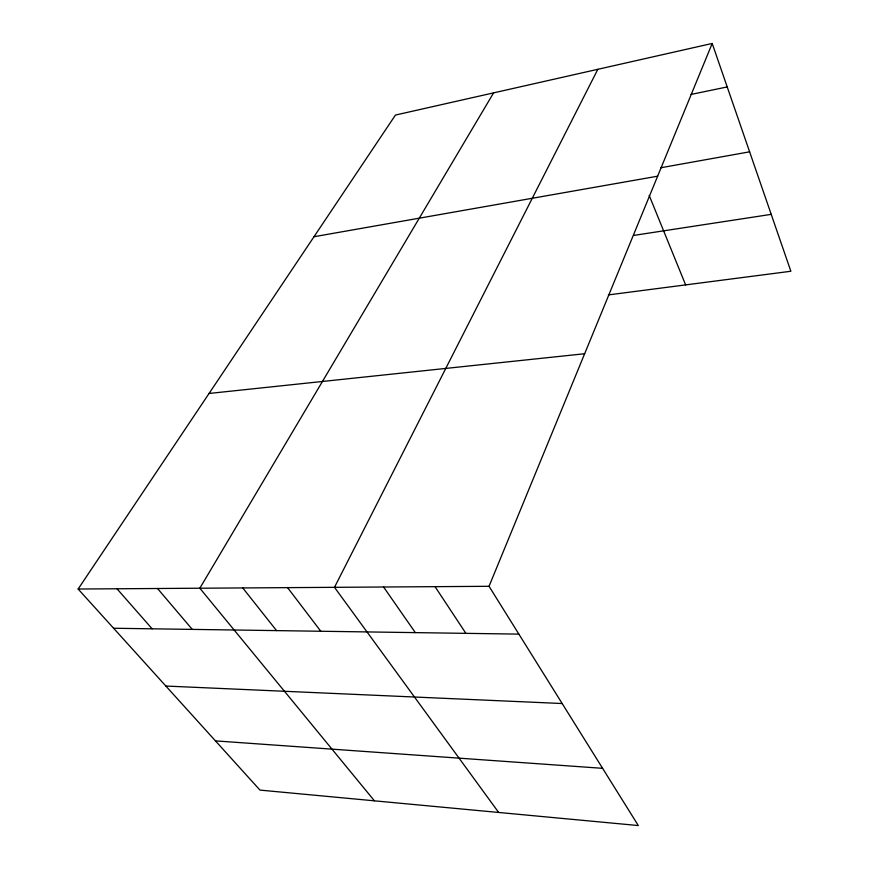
<?xml version="1.0" encoding="UTF-8"?>
<svg xmlns="http://www.w3.org/2000/svg" width="869" height="869" viewBox="0 0 869 869"><rect width="100%" height="100%" fill="white"/><g stroke="black" fill="none" stroke-linecap="round" stroke-linejoin="round"><path stroke-width="1.3" d="M489.041 586.303L712.2 43.45L395.449 115.056L78.134 589.03L259.961 790.095L638.302 825.55L489.041 586.303L78.134 589.03M597.839 69.303L334.489 587.325L498.665 812.461M493.603 92.864L199.837 588.226L374.42 800.816M691.061 94.428L727.223 86.933M660.592 167.793L749.621 151.825M313.991 236.726L657.637 176.19M633.664 235.423L771.216 214.361M608.398 294.906L790.866 271.258L712.2 43.45M209.06 393.461L584.652 353.737M113.611 628.254L518.88 634.12M165.86 686.043L562.189 703.532M215.469 740.888L602.608 768.326M116.989 588.769L152.129 628.819M157.517 588.509L192.277 629.395M242.755 587.933L276.548 630.612M287.585 587.64L320.791 631.252M383.587 586.999L415.328 632.621M435.043 586.662L465.893 633.349M649.186 195.406L685.63 284.902"/></g></svg>
